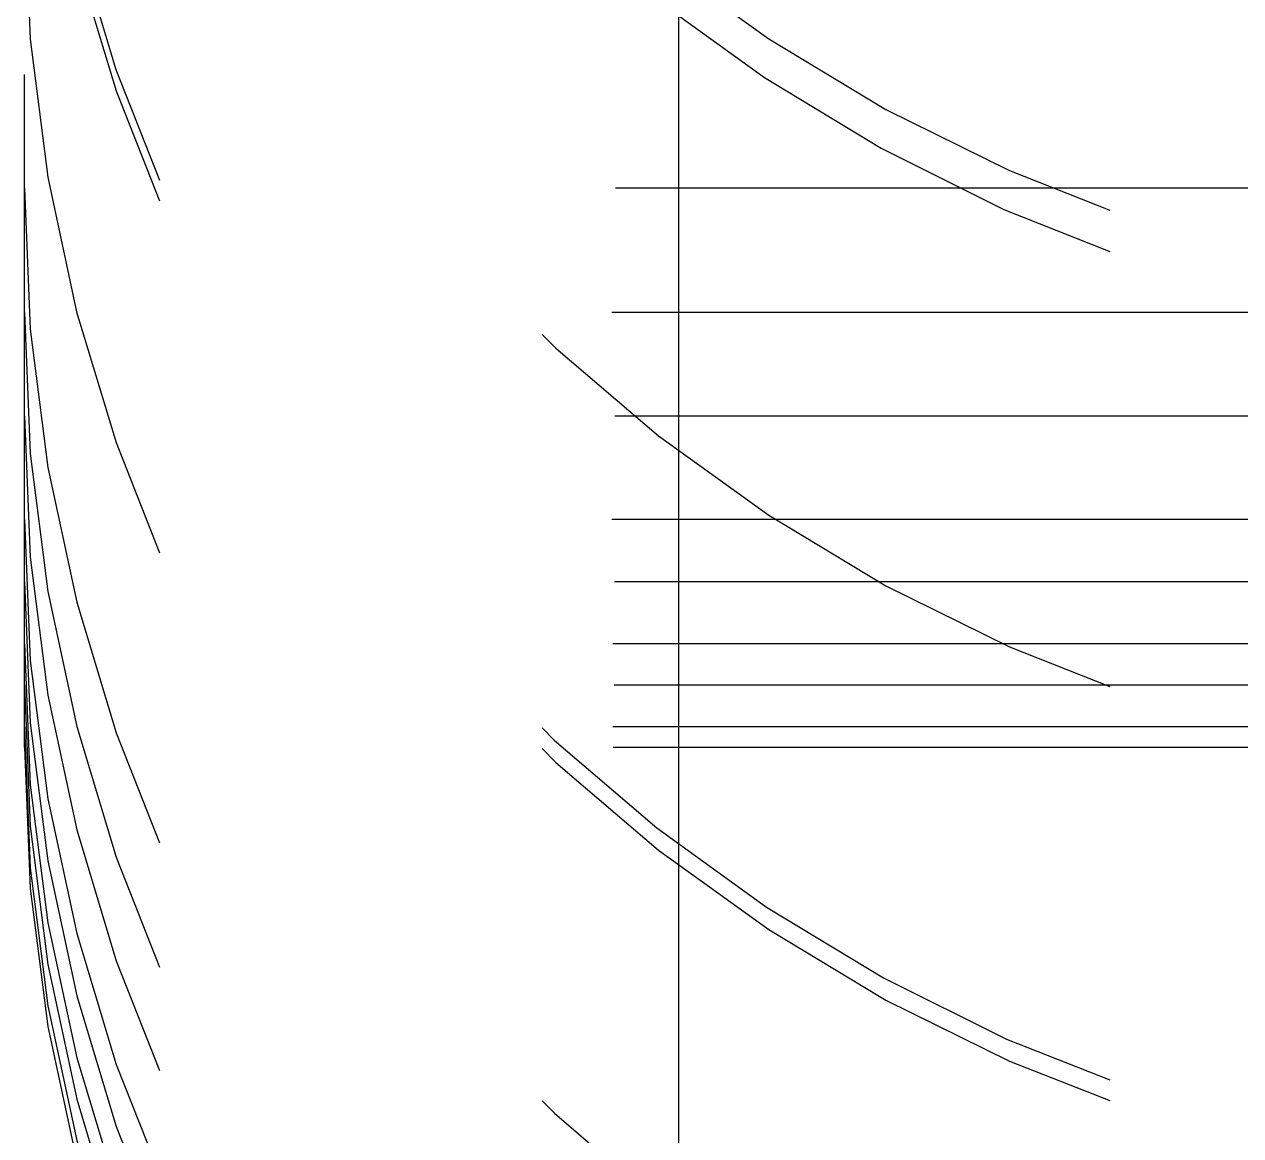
# Model space of a CAD drawing. Header units: millimetres. Extents: x 309 to 11345, y -1340 to 1318.
# Drawn here: x 10480.521 to 10483.474, y -632.591 to -629.894 of the extents above; entities that cross this region are included whole.
import ezdxf

# ---------------------------------------------------------------- set-up
doc = ezdxf.new("R2010")
doc.units = ezdxf.units.MM
doc.header["$LTSCALE"] = 16.335
doc.linetypes.add('HIDDEN', pattern=[0.2, 0.1, -0.1])
doc.layers.get('0').update_dxf_attribs({"linetype": 'CONTINUOUS'})
doc.layers.add('DEFAULT_2', color=8, linetype='HIDDEN')

msp = doc.modelspace()

# ---------------------------------------------------------------- linework, layer by layer
at = {"color": 7, "linetype": 'Continuous'}
msp.add_line((10482.1097, -359.8011), (10482.1097, -644.1785), dxfattribs=at)
at = {"layer": 'DEFAULT_2', "color": 8, "linetype": 'HIDDEN'}
for p, q in [((10480.5213, -631.6491), (10480.5213, -372.3306)), ((10483.59, -630.2916), (10480.5213, -630.2916)), ((10483.5812, -630.5933), (10480.5213, -630.5933)), ((10483.5888, -630.8447), (10480.5213, -630.8447)), ((10483.5815, -631.096), (10480.5213, -631.096)), ((10483.5878, -631.2469), (10480.5213, -631.2469)), ((10483.5834, -631.3977), (10480.5213, -631.3977)), ((10483.5868, -631.4982), (10480.5213, -631.4982)), ((10483.5839, -631.5988), (10480.5213, -631.5988)), ((10483.5845, -631.6491), (10480.5213, -631.6491))]:
    msp.add_line(p, q, dxfattribs=at)
for centre, end in [((10484.5433, -626.5713), 255.7846), ((10484.5433, -626.6718), 255.5494), ((10484.5433, -627.7276), 255.7876), ((10484.5433, -628.6828), 255.6625), ((10484.5433, -628.7331), 255.7899), ((10484.5433, -629.5878), 255.6899), ((10484.5433, -630.2916), 255.7918), ((10484.5433, -630.5933), 255.7801), ((10484.5433, -630.8447), 255.7909), ((10484.5433, -631.096), 255.7887), ((10484.5433, -631.2469), 255.789), ((10484.5433, -631.3977), 255.7831), ((10484.5433, -631.4982), 255.7857), ((10484.5433, -631.5988), 255.7895), ((10484.5433, -631.6491), 255.7949)]:
    msp.add_arc(centre, 4.022, 180, end, dxfattribs=at)

doc.saveas('drawing.dxf')
